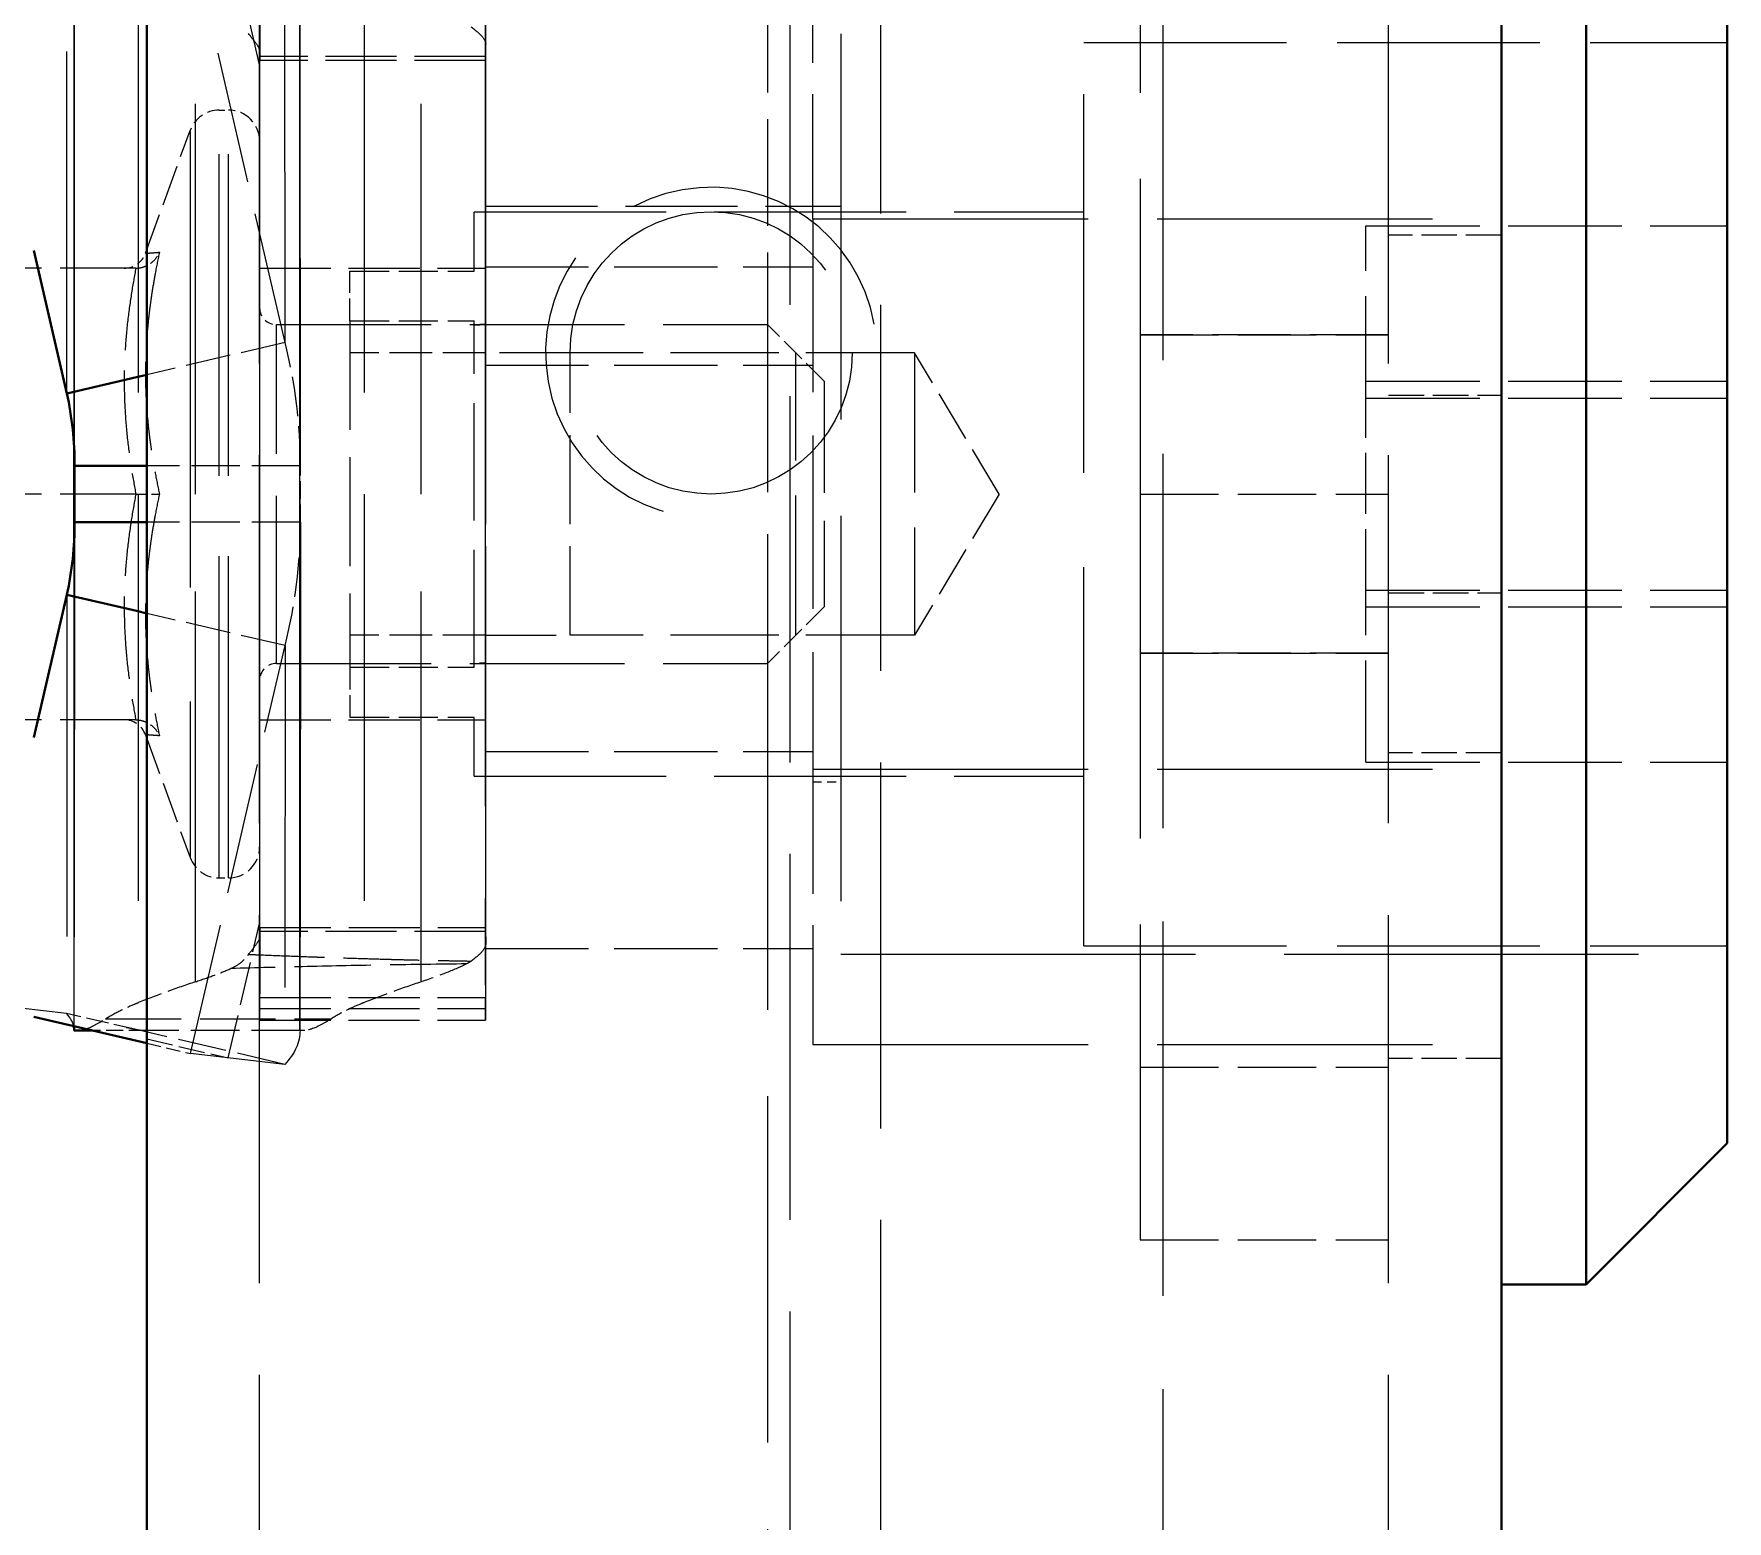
# Model space of a CAD drawing. Header units: millimetres. Extents: x 0 to 2523, y 0 to 1782.
# Drawn here: x 504.71 to 534.71, y 597.88 to 624.22 of the extents above; entities that cross this region are included whole.
import ezdxf

# ---------------------------------------------------------------- set-up
doc = ezdxf.new("R2010")
doc.units = ezdxf.units.MM
doc.header["$LTSCALE"] = 3
doc.linetypes.add('DASHED', pattern=[0.2067, 0.1654, -0.0413])
for name, color, linetype, lineweight in [('가려진 것(ISO)', 2, 'DASHED', 18), ('가려진 좁은 것(ISO)', 2, 'DASHED', 18), ('가시적인 것(ISO)', 3, 'Continuous', 40), ('가시적인 좁은 것(ISO)', 3, 'Continuous', 35)]:
    doc.layers.add(name, color=color, linetype=linetype, lineweight=lineweight)

msp = doc.modelspace()

# ---------------------------------------------------------------- linework, layer by layer
at = {"layer": '가려진 것(ISO)', "ltscale": 13.134298}
for p, q in [((508.7116, 488.0669), (508.7116, 1164.0669)), ((528.7116, 488.0669), (528.7116, 1164.0669))]:
    msp.add_line(p, q, dxfattribs=at)
at = {"layer": '가려진 것(ISO)', "ltscale": 13.068692}
for p, q in [((518.1116, 514.0669), (518.1116, 1138.0669)), ((519.7116, 1138.0669), (519.7116, 514.0669))]:
    msp.add_line(p, q, dxfattribs=at)
at = {"layer": '가려진 것(ISO)', "ltscale": 12.296404}
for p, q in [((524.3116, 629.2737), (524.3116, 616.0669)), ((524.3116, 616.0669), (524.3116, 602.86))]:
    msp.add_line(p, q, dxfattribs=at)
at = {"layer": '가려진 것(ISO)', "ltscale": 4.708343}
for p, q in [((509.1613, 618.7522), (507.4884, 625.9763)), ((507.4884, 606.1574), (509.1613, 613.3815))]:
    msp.add_line(p, q, dxfattribs=at)
at = {"layer": '가려진 것(ISO)', "ltscale": 4.455295}
for p, q in [((518.5116, 620.94), (518.5116, 625.8169)), ((518.5116, 611.1937), (518.5116, 606.3169))]:
    msp.add_line(p, q, dxfattribs=at)
at = {"layer": '가려진 것(ISO)', "ltscale": 15.320109}
for p, q in [((505.4194, 625.5669), (505.4194, 606.5669)), ((509.42, 625.5669), (509.42, 606.5669))]:
    msp.add_line(p, q, dxfattribs=at)
at = {"layer": '가려진 것(ISO)', "ltscale": 14.79346}
for p, q in [((505.4338, 616.5711), (505.427, 625.5659)), ((509.4338, 616.5742), (509.427, 625.5689)), ((505.427, 606.5678), (505.4338, 615.5626)), ((509.427, 606.5648), (509.4338, 615.5595))]:
    msp.add_line(p, q, dxfattribs=at)
at = {"layer": '가려진 것(ISO)', "ltscale": 6.327119}
msp.add_line((512.7116, 625.0669), (512.7116, 620.0906), dxfattribs=at)
at = {"layer": '가려진 것(ISO)', "ltscale": 13.3619}
msp.add_line((524.7116, 625.0669), (524.7116, 567.0669), dxfattribs=at)
at = {"layer": '가려진 것(ISO)', "ltscale": 12.853812}
msp.add_line((512.7167, 608.0962), (512.7167, 624.0375), dxfattribs=at)
at = {"layer": '가려진 것(ISO)', "ltscale": 13.763361}
msp.add_line((519.0116, 624.2169), (519.0116, 607.9169), dxfattribs=at)
at = {"layer": '가려진 것(ISO)', "ltscale": 13.510047}
msp.add_line((523.3116, 608.0669), (523.3116, 624.0669), dxfattribs=at)
at = {"layer": '가려진 것(ISO)', "ltscale": 7.237747}
for p, q in [((523.3116, 624.0669), (534.7116, 624.0669)), ((523.3116, 608.0669), (534.7116, 608.0669))]:
    msp.add_line(p, q, dxfattribs=at)
at = {"layer": '가려진 것(ISO)', "ltscale": 12.64015}
msp.add_line((508.7161, 608.2287), (508.7161, 623.905), dxfattribs=at)
at = {"layer": '가려진 것(ISO)', "ltscale": 0.104586}
for p, q in [((507.9968, 622.8669), (508.1616, 622.8669)), ((507.9968, 609.2669), (508.1616, 609.2669))]:
    msp.add_line(p, q, dxfattribs=at)
at = {"layer": '가려진 것(ISO)', "ltscale": 1.469374}
for p, q in [((506.6883, 620.3301), (507.4799, 622.505)), ((506.6883, 611.8037), (507.4799, 609.6287))]:
    msp.add_line(p, q, dxfattribs=at)
at = {"layer": '가려진 것(ISO)', "ltscale": 2.095026}
for p, q in [((512.5116, 620.0169), (512.5116, 621.0669)), ((512.5116, 611.0669), (512.5116, 612.1169))]:
    msp.add_line(p, q, dxfattribs=at)
at = {"layer": '가려진 것(ISO)', "ltscale": 6.856808}
for p, q in [((512.5116, 621.0669), (523.3116, 621.0669)), ((512.5116, 611.0669), (523.3116, 611.0669))]:
    msp.add_line(p, q, dxfattribs=at)
at = {"layer": '가려진 것(ISO)', "ltscale": 3.999763}
msp.add_line((512.7116, 621.1669), (519.0116, 621.1669), dxfattribs=at)
at = {"layer": '가려진 것(ISO)', "ltscale": 9.837123}
for p, q in [((518.5116, 620.94), (530.7116, 620.94)), ((518.5116, 611.1937), (530.7116, 611.1937)), ((518.5116, 606.3169), (530.7116, 606.3169))]:
    msp.add_line(p, q, dxfattribs=at)
at = {"layer": '가려진 것(ISO)', "ltscale": 6.187803}
msp.add_line((518.5116, 620.94), (518.5116, 611.1937), dxfattribs=at)
at = {"layer": '가려진 것(ISO)', "ltscale": 3.633251}
for p, q in [((528.3116, 617.7669), (528.3116, 620.8169)), ((528.3116, 611.3169), (528.3116, 614.3669))]:
    msp.add_line(p, q, dxfattribs=at)
at = {"layer": '가려진 것(ISO)', "ltscale": 4.063253}
for p, q in [((528.3116, 620.8169), (534.7116, 620.8169)), ((528.3116, 618.0669), (534.7116, 618.0669)), ((528.3116, 617.7669), (534.7116, 617.7669)), ((528.3116, 614.3669), (534.7116, 614.3669)), ((528.3116, 614.0669), (534.7116, 614.0669)), ((528.3116, 611.3169), (534.7116, 611.3169))]:
    msp.add_line(p, q, dxfattribs=at)
at = {"layer": '가려진 것(ISO)', "ltscale": 1.269698}
for p, q in [((530.7116, 620.6494), (528.7116, 620.6494)), ((528.7116, 617.8169), (530.7116, 617.8169)), ((528.7116, 614.3169), (530.7116, 614.3169)), ((530.7116, 611.4843), (528.7116, 611.4843)), ((530.7116, 606.0669), (528.7116, 606.0669))]:
    msp.add_line(p, q, dxfattribs=at)
at = {"layer": '가려진 것(ISO)', "ltscale": 2.698482}
msp.add_line((506.5193, 620.0669), (502.2689, 620.0669), dxfattribs=at)
at = {"layer": '가려진 것(ISO)', "ltscale": 5.079091}
for p, q in [((508.7099, 620.0669), (508.7099, 612.0669)), ((508.7133, 612.0669), (508.7133, 620.0669)), ((512.7099, 620.0669), (512.7099, 612.0669)), ((512.7133, 612.0669), (512.7133, 620.0669))]:
    msp.add_line(p, q, dxfattribs=at)
at = {"layer": '가려진 것(ISO)', "ltscale": 5.079092}
for p, q in [((508.7133, 620.0669), (508.7099, 620.0669)), ((508.7099, 612.0669), (508.7133, 612.0669))]:
    msp.add_line(p, q, dxfattribs=at)
at = {"layer": '가려진 것(ISO)', "ltscale": 2.539495}
for p, q in [((508.7133, 620.0669), (512.7133, 620.0669)), ((508.7133, 612.0669), (512.7133, 612.0669)), ((508.7113, 606.7502), (512.7113, 606.7502))]:
    msp.add_line(p, q, dxfattribs=at)
at = {"layer": '가려진 것(ISO)', "ltscale": 1.396677}
for p, q in [((510.3116, 620.0169), (512.5116, 620.0169)), ((510.3116, 619.1324), (512.5116, 619.1324)), ((510.3116, 613.0013), (512.5116, 613.0013)), ((510.3116, 612.1169), (512.5116, 612.1169))]:
    msp.add_line(p, q, dxfattribs=at)
at = {"layer": '가려진 것(ISO)', "ltscale": 0.796132}
for p, q in [((510.3116, 619.1324), (510.3116, 620.0169)), ((510.3116, 613.0013), (510.3116, 612.1169))]:
    msp.add_line(p, q, dxfattribs=at)
at = {"layer": '가려진 것(ISO)', "ltscale": 3.682313}
for p, q in [((512.7116, 620.0906), (518.5116, 620.0906)), ((512.7116, 618.347), (518.5116, 618.347)), ((512.7116, 611.5049), (518.5116, 611.5049)), ((512.7116, 608.0164), (518.5116, 608.0164))]:
    msp.add_line(p, q, dxfattribs=at)
at = {"layer": '가려진 것(ISO)', "ltscale": 2.476006}
for p, q in [((512.7116, 620.0906), (512.7116, 618.347)), ((512.7116, 611.5049), (512.7116, 608.0164))]:
    msp.add_line(p, q, dxfattribs=at)
at = {"layer": '가려진 것(ISO)', "ltscale": 5.52352}
for p, q in [((509.0116, 619.0669), (517.7116, 619.0669)), ((509.0116, 613.0669), (517.7116, 613.0669))]:
    msp.add_line(p, q, dxfattribs=at)
at = {"layer": '가려진 것(ISO)', "ltscale": 3.892509}
msp.add_line((510.3116, 619.1324), (510.3116, 613.0013), dxfattribs=at)
at = {"layer": '가려진 것(ISO)', "ltscale": 4.190152}
msp.add_line((512.5116, 613.0013), (512.5116, 619.1324), dxfattribs=at)
at = {"layer": '가려진 것(ISO)', "ltscale": 5.983681}
msp.add_line((517.7116, 619.0669), (517.7116, 613.0669), dxfattribs=at)
at = {"layer": '가려진 것(ISO)', "ltscale": 0.897783}
for p, q in [((518.7116, 618.0669), (517.7116, 619.0669)), ((518.7116, 614.0669), (517.7116, 613.0669))]:
    msp.add_line(p, q, dxfattribs=at)
at = {"layer": '가려진 것(ISO)', "ltscale": 1.609971}
for p, q in [((509.1613, 618.7522), (506.7116, 618.1802)), ((509.1613, 613.3815), (506.7116, 613.9536))]:
    msp.add_line(p, q, dxfattribs=at)
at = {"layer": '가려진 것(ISO)', "ltscale": 1.525278}
for p, q in [((512.7142, 618.5669), (510.3116, 618.5669)), ((512.7142, 613.5669), (510.3116, 613.5669))]:
    msp.add_line(p, q, dxfattribs=at)
at = {"layer": '가려진 것(ISO)', "ltscale": 5.086114}
msp.add_line((512.7116, 611.5049), (512.7116, 618.347), dxfattribs=at)
at = {"layer": '가려진 것(ISO)', "ltscale": 3.809293}
for p, q in [((512.7142, 618.5669), (512.7168, 618.5669)), ((512.7168, 613.5669), (512.7142, 613.5669))]:
    msp.add_line(p, q, dxfattribs=at)
at = {"layer": '가려진 것(ISO)', "ltscale": 3.174394}
for p, q in [((512.7142, 613.5669), (512.7142, 618.5669)), ((512.7168, 613.5669), (512.7168, 618.5669)), ((514.2116, 613.5669), (514.2116, 618.5669))]:
    msp.add_line(p, q, dxfattribs=at)
at = {"layer": '가려진 것(ISO)', "ltscale": 2.520347}
for p, q in [((514.2116, 618.5669), (512.7168, 618.5669)), ((512.7168, 613.5669), (514.2116, 613.5669))]:
    msp.add_line(p, q, dxfattribs=at)
at = {"layer": '가려진 것(ISO)', "ltscale": 3.872783}
for p, q in [((520.3116, 618.5669), (514.2116, 618.5669)), ((520.3116, 613.5669), (514.2116, 613.5669))]:
    msp.add_line(p, q, dxfattribs=at)
at = {"layer": '가려진 것(ISO)', "ltscale": 4.986384}
msp.add_line((520.3116, 618.5669), (520.3116, 613.5669), dxfattribs=at)
at = {"layer": '가려진 것(ISO)', "ltscale": 1.851636}
for q in [(520.3116, 618.5669), (520.3116, 613.5669)]:
    msp.add_line((521.8138, 616.0669), q, dxfattribs=at)
at = {"layer": '가려진 것(ISO)', "ltscale": 3.989087}
msp.add_line((518.7116, 618.0669), (518.7116, 614.0669), dxfattribs=at)
at = {"layer": '가려진 것(ISO)', "ltscale": 2.175142}
msp.add_line((528.3116, 614.3669), (528.3116, 617.7669), dxfattribs=at)
at = {"layer": '가려진 것(ISO)', "ltscale": 1.728174}
for p, q in [((509.4338, 616.5669), (506.7116, 616.5669)), ((509.4338, 615.5669), (506.7116, 615.5669))]:
    msp.add_line(p, q, dxfattribs=at)
at = {"layer": '가려진 것(ISO)', "ltscale": 0.634799}
msp.add_line((509.4338, 615.5669), (509.4338, 616.5669), dxfattribs=at)
at = {"layer": '가려진 것(ISO)', "ltscale": 2.698431}
msp.add_line((506.5192, 616.0669), (502.2689, 616.0669), dxfattribs=at)
at = {"layer": '가려진 것(ISO)', "ltscale": 2.793455}
for p, q in [((524.3116, 616.0669), (528.7116, 616.0669)), ((524.3116, 605.9169), (528.7116, 605.9169)), ((524.3116, 602.86), (528.7116, 602.86))]:
    msp.add_line(p, q, dxfattribs=at)
at = {"layer": '가려진 것(ISO)', "ltscale": 2.698487}
msp.add_line((506.5193, 612.0669), (502.2689, 612.0669), dxfattribs=at)
at = {"layer": '가려진 것(ISO)', "ltscale": 0.317349}
msp.add_line((518.5116, 610.9669), (519.0116, 610.9669), dxfattribs=at)
at = {"layer": '가려진 것(ISO)', "ltscale": 12.659248}
msp.add_line((519.0116, 607.9169), (534.7116, 607.9169), dxfattribs=at)
at = {"layer": '가려진 것(ISO)', "ltscale": 10.630617}
for p, q in [((505.2918, 606.8678), (503.6244, 607.0597)), ((509.1557, 605.9655), (507.4884, 606.1574))]:
    msp.add_line(p, q, dxfattribs=at)
at = {"layer": '가려진 것(ISO)', "ltscale": 0.808278}
msp.add_line((506.5217, 606.5806), (505.2918, 606.8678), dxfattribs=at)
at = {"layer": '가려진 것(ISO)', "ltscale": 7.548428}
msp.add_line((505.4194, 606.5669), (505.4244, 606.5669), dxfattribs=at)
at = {"layer": '가려진 것(ISO)', "ltscale": 0.612689}
msp.add_line((506.7002, 606.5669), (505.735, 606.5669), dxfattribs=at)
at = {"layer": '가려진 것(ISO)', "ltscale": 1.731117}
for p, q in [((509.1557, 605.9655), (506.5217, 606.5806)), ((509.427, 606.5669), (506.7002, 606.5669))]:
    msp.add_line(p, q, dxfattribs=at)
at = {"layer": '가려진 것(ISO)', "ltscale": 0.510403}
msp.add_line((506.7116, 606.3388), (507.4884, 606.1574), dxfattribs=at)
at = {"layer": '가려진 것(ISO)', "ltscale": 0.44848}
msp.add_line((509.514, 606.5669), (509.427, 606.5669), dxfattribs=at)
at = {"layer": '가려진 것(ISO)', "ltscale": 12.665669}
msp.add_circle((516.7116, 618.5669), 2.5, dxfattribs=at)
at = {"layer": '가려진 것(ISO)', "ltscale": 0.426521}
for centre, start, end in [((507.9968, 622.3169), 90, 160), ((507.9968, 609.8169), 200, 270)]:
    msp.add_arc(centre, 0.55, start, end, dxfattribs=at)
at = {"layer": '가려진 것(ISO)', "ltscale": 0.548413}
for centre, start, end in [((508.1616, 622.3169), 0, 90), ((508.1616, 609.8169), 270, 0)]:
    msp.add_arc(centre, 0.55, start, end, dxfattribs=at)
at = {"layer": '가려진 것(ISO)', "ltscale": 11.144523}
msp.add_arc((516.7116, 618.5669), 2.933, 10, 280, dxfattribs=at)
at = {"layer": '가려진 것(ISO)', "ltscale": 0.31017}
for centre, start, end in [((506.3124, 620.4669), 270, 340), ((506.3124, 611.6669), 20, 90)]:
    msp.add_arc(centre, 0.4, start, end, dxfattribs=at)
at = {"layer": '가려진 것(ISO)', "ltscale": 0.299089}
for centre, start, end in [((509.0116, 619.3669), 180, 270), ((509.0116, 612.7669), 90, 180)]:
    msp.add_arc(centre, 0.3, start, end, dxfattribs=at)
at = {"layer": '가려진 것(ISO)', "ltscale": 13.117392}
for centre, major_axis, start_param, end_param in [((508.7119, 616.0669), (0, 9.5), 0.2864656, 2.855127), ((512.7119, 616.0669), (0, -9.5), 3.4280582, 5.9967196)]:
    msp.add_ellipse(centre, major_axis=major_axis, ratio=0.0004255, start_param=start_param, end_param=end_param, dxfattribs=at)
at = {"layer": '가려진 것(ISO)', "ltscale": 3.154497}
for centre, major_axis, start_param, end_param in [((508.7147, 638.775), (0, -15), 5.879393, 6.210637), ((512.7147, 638.775), (0, -15), 5.8793931, 6.2106371), ((508.7147, 593.3587), (0, 15), 0.0725483, 0.4037923), ((512.7147, 593.3587), (0, 15), 0.0725482, 0.4037923)]:
    msp.add_ellipse(centre, major_axis=major_axis, ratio=0.0004255, start_param=start_param, end_param=end_param, dxfattribs=at)
at = {"layer": '가려진 것(ISO)', "ltscale": 2.19112}
for centre in [(508.7113, 611.7502), (512.7113, 611.7502)]:
    msp.add_ellipse(centre, major_axis=(0, -5), ratio=0.0004255, start_param=5.9967196, end_param=6.6869776, dxfattribs=at)
at = {"layer": '가려진 것(ISO)', "ltscale": 1.041271}
for points, knots in [([(512.4599, 624.339), (512.5442, 624.2768), (512.6087, 624.2217), (512.695, 624.1219), (512.7168, 624.0773), (512.7167, 624.0372)], [-0.16423316, -0.16423316, -0.16423316, -0.16423316, -0.08209167, -0.08209167, -0.00008865, -0.00008865, -0.00008865, -0.00008865]), ([(512.7167, 608.0965), (512.7168, 608.0564), (512.695, 608.0119), (512.6087, 607.912), (512.5442, 607.8569), (512.4599, 607.7947)], [0.00008865, 0.00008865, 0.00008865, 0.00008865, 0.0820562, 0.0820562, 0.16423317, 0.16423317, 0.16423317, 0.16423317])]:
    msp.add_open_spline(points, degree=3, knots=knots, dxfattribs=at)
at = {"layer": '가려진 것(ISO)', "ltscale": 0.923971}
for points, knots in [([(508.7161, 623.9047), (508.7162, 623.9399), (508.6963, 623.9807), (508.6217, 624.0855), (508.5711, 624.1457), (508.5171, 624.2206)], [0.000001, 0.000001, 0.000001, 0.000001, 0.07765173, 0.07765173, 0.15274647, 0.15274647, 0.15274647, 0.15274647]), ([(508.5171, 607.9132), (508.5704, 607.9871), (508.6205, 608.0467), (508.6958, 608.1521), (508.7162, 608.1934), (508.7161, 608.229)], [-0.15257167, -0.15257167, -0.15257167, -0.15257167, -0.07857682, -0.07857682, -0.000001, -0.000001, -0.000001, -0.000001])]:
    msp.add_open_spline(points, degree=3, knots=knots, dxfattribs=at)
at = {"layer": '가려진 것(ISO)', "ltscale": 3.790577}
for points in [[(512.7142, 623.8145), (512.7146, 623.7424), (512.715, 623.7248), (512.7159, 623.7992), (512.7163, 623.8911), (512.7167, 624.0372)], [(512.7142, 608.3192), (512.7146, 608.3914), (512.715, 608.4089), (512.7159, 608.3345), (512.7163, 608.2426), (512.7167, 608.0965)]]:
    msp.add_open_spline(points, degree=3, knots=[-0.59728772, -0.59728772, -0.59728772, -0.59728772, -0.29865558, -0.29865558, -0.00008864, -0.00008864, -0.00008864, -0.00008864], dxfattribs=at)
at = {"layer": '가려진 것(ISO)', "ltscale": 2.873697}
for points in [[(508.7142, 623.8145), (508.7145, 623.7674), (508.7148, 623.7468), (508.715, 623.7431), (508.7153, 623.7394), (508.7155, 623.7527), (508.7157, 623.7981), (508.7158, 623.824), (508.716, 623.8604), (508.7161, 623.9047)], [(508.7142, 608.3192), (508.7145, 608.3663), (508.7148, 608.3869), (508.715, 608.3906), (508.7153, 608.3943), (508.7155, 608.381), (508.7157, 608.3356), (508.7158, 608.3097), (508.716, 608.2733), (508.7161, 608.229)]]:
    msp.add_open_spline(points, degree=3, knots=[0, 0, 0, 0, 0.3890197, 0.3890197, 0.3890197, 0.7780394, 0.7780394, 0.7780394, 1, 1, 1, 1], dxfattribs=at)
at = {"layer": '가려진 것(ISO)', "ltscale": 2.541035}
for points in [[(512.715, 623.7431), (511.3815, 623.743), (510.0482, 623.7429), (508.7151, 623.7425)], [(508.7151, 608.3912), (510.0482, 608.3908), (511.3815, 608.3907), (512.715, 608.3907)]]:
    msp.add_open_spline(points, degree=3, dxfattribs=at)
at = {"layer": '가려진 것(ISO)', "ltscale": 0.356764}
msp.add_open_spline([(506.5193, 620.0669), (506.5599, 620.0668), (506.6001, 620.0728), (506.6809, 620.0962), (506.7206, 620.1144), (506.7978, 620.1635), (506.834, 620.1955), (506.8938, 620.2664), (506.9176, 620.3051), (506.9353, 620.3466), (506.9357, 620.3475), (506.9361, 620.3483)], degree=3, knots=[0.000007253, 0.000007253, 0.000007253, 0.000007253, 0.012182988, 0.012182988, 0.025541036, 0.025541036, 0.040859243, 0.040859243, 0.055840117, 0.055840117, 0.056151409, 0.056151409, 0.056151409, 0.056151409], dxfattribs=at)
at = {"layer": '가려진 것(ISO)', "ltscale": 1.41808}
for points in [[(509.4338, 616.5669), (509.4338, 617.3022), (509.342, 618.0376), (509.1613, 618.7522)], [(509.1613, 613.3815), (509.342, 614.0962), (509.4338, 614.8315), (509.4338, 615.5669)]]:
    msp.add_open_spline(points, degree=3, dxfattribs=at)
at = {"layer": '가려진 것(ISO)', "ltscale": 0.356819}
msp.add_open_spline([(506.5192, 616.0669), (506.5598, 616.0669), (506.5999, 616.0669), (506.6807, 616.0669), (506.7205, 616.0669), (506.7978, 616.0669), (506.834, 616.0669), (506.8937, 616.0669), (506.9175, 616.0669), (506.9353, 616.0669), (506.9357, 616.0669), (506.9361, 616.0669)], degree=3, knots=[-0.056055776, -0.056055776, -0.056055776, -0.056055776, -0.043849048, -0.043849048, -0.030415241, -0.030415241, -0.015046721, -0.015046721, 0, 0, 0.000314742, 0.000314742, 0.000314742, 0.000314742], dxfattribs=at)
at = {"layer": '가려진 것(ISO)', "ltscale": 0.356759}
msp.add_open_spline([(506.5193, 612.0669), (506.5599, 612.0669), (506.6001, 612.0609), (506.6809, 612.0376), (506.7205, 612.0193), (506.7978, 611.9703), (506.834, 611.9382), (506.8938, 611.8673), (506.9176, 611.8286), (506.9353, 611.7871), (506.9357, 611.7862), (506.9361, 611.7854)], degree=3, knots=[-0.056046371, -0.056046371, -0.056046371, -0.056046371, -0.043826559, -0.043826559, -0.030415995, -0.030415995, -0.015038694, -0.015038694, 0, 0, 0.000312487, 0.000312487, 0.000312487, 0.000312487], dxfattribs=at)
at = {"layer": '가려진 것(ISO)', "ltscale": 0.580681}
msp.add_open_spline([(508.1992, 607.6616), (508.2652, 607.6903), (508.3247, 607.7254), (508.3776, 607.7673), (508.4306, 607.8091), (508.477, 607.8576), (508.5171, 607.9132)], degree=3, knots=[0, 0, 0, 0, 0.5, 0.5, 0.5, 1, 1, 1, 1], dxfattribs=at)
at = {"layer": '가려진 것(ISO)', "ltscale": 0.746983}
msp.add_open_spline([(507.5743, 607.4274), (507.6929, 607.4667), (507.8052, 607.5062), (507.9098, 607.5454), (508.0145, 607.5846), (508.1114, 607.6234), (508.1992, 607.6616)], degree=3, knots=[0, 0, 0, 0, 0.5, 0.5, 0.5, 1, 1, 1, 1], dxfattribs=at)
at = {"layer": '가려진 것(ISO)', "ltscale": 1.033177}
msp.add_open_spline([(512.3781, 607.7447), (512.2803, 607.6955), (512.1624, 607.6436), (511.8924, 607.5371), (511.7417, 607.4827), (511.575, 607.4274)], degree=3, knots=[0.000001, 0.000001, 0.000001, 0.000001, 0.08245258, 0.08245258, 0.16282276, 0.16282276, 0.16282276, 0.16282276], dxfattribs=at)
at = {"layer": '가려진 것(ISO)', "ltscale": 0.156232}
msp.add_open_spline([(512.4599, 607.7947), (512.4472, 607.7854), (512.4341, 607.7766), (512.4068, 607.7599), (512.3927, 607.7521), (512.3781, 607.7447)], degree=3, knots=[0.000001, 0.000001, 0.000001, 0.000001, 0.01231331, 0.01231331, 0.024625646, 0.024625646, 0.024625646, 0.024625646], dxfattribs=at)
at = {"layer": '가려진 것(ISO)', "ltscale": 1.037947}
for points, knots in [([(507.5743, 607.4274), (507.4048, 607.3711), (507.2355, 607.3123), (506.8978, 607.1896), (506.7292, 607.1258), (506.5611, 607.0595)], [-0.16348865, -0.16348865, -0.16348865, -0.16348865, -0.08174478, -0.08174478, -0.000001, -0.000001, -0.000001, -0.000001]), ([(511.575, 607.4274), (511.4054, 607.3711), (511.2361, 607.3123), (510.8984, 607.1896), (510.7298, 607.1258), (510.5617, 607.0595)], [-0.16348834, -0.16348834, -0.16348834, -0.16348834, -0.08174464, -0.08174464, -0.000001, -0.000001, -0.000001, -0.000001])]:
    msp.add_open_spline(points, degree=3, knots=knots, dxfattribs=at)
at = {"layer": '가려진 것(ISO)', "ltscale": 0.690919}
msp.add_open_spline([(505.983, 606.773), (506.0662, 606.8261), (506.1569, 606.8764), (506.2536, 606.9242), (506.3313, 606.9625), (506.4129, 606.999), (506.4977, 607.034), (506.5187, 607.0426), (506.5398, 607.0511), (506.5611, 607.0595)], degree=3, knots=[0, 0, 0, 0, 0.5, 0.5, 0.5, 0.9010945, 0.9010945, 0.9010945, 1, 1, 1, 1], dxfattribs=at)
at = {"layer": '가려진 것(ISO)', "ltscale": 0.690815}
msp.add_open_spline([(510.5617, 607.0595), (510.5407, 607.0512), (510.5199, 607.0428), (510.4992, 607.0343), (510.414, 606.9993), (510.3321, 606.9626), (510.2542, 606.9241), (510.1575, 606.8764), (510.0669, 606.826), (509.9837, 606.7731)], degree=3, knots=[0, 0, 0, 0, 0.0974908, 0.0974908, 0.0974908, 0.5, 0.5, 0.5, 1, 1, 1, 1], dxfattribs=at)
at = {"layer": '가려진 것(ISO)', "ltscale": 1.263882}
msp.add_open_spline([(505.4184, 606.6408), (505.4013, 606.7136), (505.3589, 606.7878), (505.2918, 606.8678)], degree=3, dxfattribs=at)
at = {"layer": '가려진 것(ISO)', "ltscale": 0.917635}
msp.add_open_spline([(505.5133, 606.5669), (505.5775, 606.5683), (505.6716, 606.5986), (505.8521, 606.693), (505.9154, 606.7303), (505.983, 606.773)], degree=3, knots=[-3.84910613, -3.84910613, -3.84910613, -3.84910613, -3.75506018, -3.75506018, -3.71143601, -3.71143601, -3.71143601, -3.71143601], dxfattribs=at)
at = {"layer": '가려진 것(ISO)', "ltscale": 1.787673}
msp.add_open_spline([(506.3493, 606.6208), (506.5773, 606.5676), (506.651, 606.5671), (506.7002, 606.5669), (506.7002, 606.5669), (506.7002, 606.5669)], degree=3, knots=[0, 0, 0, 0, 0.27958637, 0.27958637, 0.28082374, 0.28082374, 0.28082374, 0.28082374], dxfattribs=at)
at = {"layer": '가려진 것(ISO)', "ltscale": 0.917664}
msp.add_open_spline([(509.9837, 606.7731), (509.9161, 606.7303), (509.8528, 606.693), (509.6723, 606.5986), (509.5782, 606.5683), (509.514, 606.5669)], degree=3, knots=[3.71149206, 3.71149206, 3.71149206, 3.71149206, 3.75511823, 3.75511823, 3.84916664, 3.84916664, 3.84916664, 3.84916664], dxfattribs=at)
at = {"layer": '가려진 것(ISO)', "ltscale": 2.048363}
msp.add_open_spline([(509.427, 606.5669), (509.4274, 606.3595), (509.336, 606.1521), (509.1557, 605.9655)], degree=3, dxfattribs=at)
at = {"layer": '가려진 좁은 것(ISO)', "ltscale": 12.197012}
for p, q in [((509.1613, 618.7522), (509.1557, 626.1683)), ((505.2974, 617.8499), (505.2918, 625.2659)), ((505.2974, 614.2838), (505.2918, 606.8678)), ((509.1613, 613.3815), (509.1557, 605.9655))]:
    msp.add_line(p, q, dxfattribs=at)
at = {"layer": '가려진 좁은 것(ISO)', "ltscale": 1.553127}
for p, q in [((508.7116, 623.6708), (508.1553, 626.0531)), ((508.1553, 606.0806), (508.7116, 608.4629))]:
    msp.add_line(p, q, dxfattribs=at)
at = {"layer": '가려진 좁은 것(ISO)', "ltscale": 15.320109}
for p, q in [((505.4194, 625.5669), (505.4194, 606.5669)), ((505.4236, 625.5669), (505.4236, 606.5669)), ((509.42, 625.5669), (509.42, 606.5669)), ((509.4236, 606.5669), (509.4236, 625.5669)), ((509.4244, 625.5669), (509.4244, 606.5669))]:
    msp.add_line(p, q, dxfattribs=at)
at = {"layer": '가려진 좁은 것(ISO)', "ltscale": 5.47371}
for p, q in [((505.4244, 616.9044), (505.4244, 625.526)), ((505.4244, 606.6078), (505.4244, 615.2293))]:
    msp.add_line(p, q, dxfattribs=at)
at = {"layer": '가려진 좁은 것(ISO)', "ltscale": 14.79346}
for p, q in [((505.4338, 616.5711), (505.427, 625.5659)), ((505.4338, 615.5626), (505.427, 606.5678))]:
    msp.add_line(p, q, dxfattribs=at)
at = {"layer": '가려진 좁은 것(ISO)', "ltscale": 14.802096}
for p, q in [((509.4338, 616.5669), (509.427, 625.5669)), ((509.4338, 615.5669), (509.427, 606.5669))]:
    msp.add_line(p, q, dxfattribs=at)
at = {"layer": '가려진 좁은 것(ISO)', "ltscale": 14.525633}
msp.add_line((506.5611, 625.0742), (506.5611, 607.0595), dxfattribs=at)
at = {"layer": '가려진 좁은 것(ISO)', "ltscale": 14.52563}
msp.add_line((510.5617, 625.0742), (510.5617, 607.0595), dxfattribs=at)
at = {"layer": '가려진 좁은 것(ISO)', "ltscale": 3.809293}
msp.add_line((517.7116, 625.0669), (517.7116, 619.0669), dxfattribs=at)
at = {"layer": '가려진 좁은 것(ISO)', "ltscale": 13.932404}
msp.add_line((507.5743, 607.4274), (507.5743, 624.7063), dxfattribs=at)
at = {"layer": '가려진 좁은 것(ISO)', "ltscale": 13.932405}
msp.add_line((511.575, 607.4274), (511.575, 624.7063), dxfattribs=at)
at = {"layer": '가려진 좁은 것(ISO)', "ltscale": 12.853303}
msp.add_line((512.7167, 608.0965), (512.7167, 624.0372), dxfattribs=at)
at = {"layer": '가려진 좁은 것(ISO)', "ltscale": 2.539495}
for p, q in [((512.7142, 623.8145), (508.7142, 623.8145)), ((512.7142, 608.3192), (508.7142, 608.3192)), ((508.7107, 606.954), (512.7107, 606.954)), ((508.7122, 607.1524), (512.7122, 607.1524))]:
    msp.add_line(p, q, dxfattribs=at)
at = {"layer": '가려진 좁은 것(ISO)', "ltscale": 12.639679}
msp.add_line((508.7161, 608.229), (508.7161, 623.9047), dxfattribs=at)
at = {"layer": '가려진 좁은 것(ISO)', "ltscale": 11.483541}
for p, q in [((507.9968, 609.2669), (507.9968, 622.8669)), ((508.1616, 609.2669), (508.1616, 622.8669))]:
    msp.add_line(p, q, dxfattribs=at)
at = {"layer": '가려진 좁은 것(ISO)', "ltscale": 16.308598}
msp.add_line((507.4799, 622.505), (507.4799, 609.6287), dxfattribs=at)
at = {"layer": '가려진 좁은 것(ISO)', "ltscale": 2.476006}
msp.add_line((512.7136, 618.347), (512.7151, 620.0906), dxfattribs=at)
at = {"layer": '가려진 좁은 것(ISO)', "ltscale": 0.000980327}
msp.add_line((512.7116, 619.2329), (512.7133, 619.2329), dxfattribs=at)
at = {"layer": '가려진 좁은 것(ISO)', "ltscale": 5.983681}
msp.add_line((509.0116, 613.0669), (509.0116, 619.0669), dxfattribs=at)
at = {"layer": '가려진 좁은 것(ISO)', "ltscale": 0.12796}
for p, q in [((512.7133, 619.0691), (512.5116, 619.069)), ((512.5116, 613.0647), (512.7133, 613.0646))]:
    msp.add_line(p, q, dxfattribs=at)
at = {"layer": '가려진 좁은 것(ISO)', "ltscale": 0.125799}
for p, q in [((512.5116, 619.0647), (512.7099, 619.0646)), ((512.7099, 613.0691), (512.5116, 613.069))]:
    msp.add_line(p, q, dxfattribs=at)
at = {"layer": '가려진 좁은 것(ISO)', "ltscale": 2.793455}
for p, q in [((524.3116, 618.8882), (528.7116, 618.8882)), ((528.7116, 618.8882), (524.3116, 618.8882)), ((528.7116, 613.2455), (524.3116, 613.2455)), ((524.3116, 613.2455), (528.7116, 613.2455))]:
    msp.add_line(p, q, dxfattribs=at)
at = {"layer": '가려진 좁은 것(ISO)', "ltscale": 4.986384}
msp.add_line((518.2116, 613.5669), (518.2116, 618.5669), dxfattribs=at)
at = {"layer": '가려진 좁은 것(ISO)', "ltscale": 12.363597}
msp.add_line((517.7116, 613.0669), (517.7116, 567.0669), dxfattribs=at)
at = {"layer": '가려진 좁은 것(ISO)', "ltscale": 2.698427}
msp.add_line((505.983, 606.773), (509.9837, 606.7731), dxfattribs=at)
at = {"layer": '가려진 좁은 것(ISO)', "ltscale": 0.940741}
msp.add_line((506.7116, 606.415), (508.1553, 606.0806), dxfattribs=at)
at = {"layer": '가려진 좁은 것(ISO)', "ltscale": 3.615856}
msp.add_ellipse((512.7116, 616.0669), major_axis=(0, 9), ratio=0.0004255, start_param=5.175884, end_param=5.808698, dxfattribs=at)
at = {"layer": '가려진 좁은 것(ISO)', "ltscale": 4.085482}
for start_param, end_param in [(5.6396842, 6.9266864), (2.4980915, 3.7850938)]:
    msp.add_ellipse((512.7116, 616.0669), major_axis=(0, 5), ratio=0.0004255, start_param=start_param, end_param=end_param, dxfattribs=at)
at = {"layer": '가려진 좁은 것(ISO)', "ltscale": 2.167323}
msp.add_ellipse((512.7116, 616.0669), major_axis=(0, -5.1), ratio=0.0004255, start_param=2.4723854, end_param=3.1417595, dxfattribs=at)
at = {"layer": '가려진 좁은 것(ISO)', "ltscale": 0.667734}
msp.add_ellipse((512.7116, 616.0669), major_axis=(0, -5.1), ratio=0.0004255, start_param=2.0342914, end_param=2.2405413, dxfattribs=at)
at = {"layer": '가려진 좁은 것(ISO)', "ltscale": 4.081878}
msp.add_ellipse((512.7116, 616.0669), major_axis=(0, 5), ratio=0.0004255, start_param=0.9278627, end_param=2.2137299, dxfattribs=at)
at = {"layer": '가려진 좁은 것(ISO)', "ltscale": 4.089082}
msp.add_ellipse((512.7116, 616.0669), major_axis=(0, 5), ratio=0.0004255, start_param=4.0683208, end_param=5.3564572, dxfattribs=at)
at = {"layer": '가려진 좁은 것(ISO)', "ltscale": 0.001011}
msp.add_open_spline([(512.7134, 624.0726), (512.7128, 624.0726), (512.7122, 624.0726), (512.7116, 624.0726)], degree=3, dxfattribs=at)
at = {"layer": '가려진 좁은 것(ISO)', "ltscale": 15.938072}
msp.add_open_spline([(508.7116, 622.3169), (508.7116, 622.3169), (508.7116, 622.3169), (508.7116, 622.317), (508.7116, 622.317), (508.7116, 622.3171), (508.7116, 622.3172), (508.7116, 622.3174), (508.7116, 622.3175), (508.7116, 622.3177), (508.7116, 622.3178), (508.7116, 622.3184), (508.7116, 622.3186), (508.7116, 622.3191), (508.7116, 622.3194), (508.7116, 622.3199), (508.7116, 622.3203), (508.7116, 622.3213), (508.7116, 622.3219), (508.7116, 622.3227), (508.7116, 622.323), (508.7116, 622.3236), (508.7116, 622.3236), (508.7115, 622.3226), (508.7115, 622.3206), (508.7114, 622.3137), (508.7114, 622.3068), (508.7113, 622.2874), (508.7113, 622.2749), (508.7112, 622.2446), (508.7111, 622.2268), (508.7111, 622.1873), (508.711, 622.1655), (508.7109, 622.122), (508.7109, 622.0992), (508.7108, 622.0489), (508.7108, 622.0216), (508.7107, 621.9624), (508.7107, 621.9306), (508.7106, 621.8628), (508.7106, 621.8268), (508.7105, 621.751), (508.7105, 621.7112), (508.7104, 621.6284), (508.7104, 621.5853), (508.7103, 621.4967), (508.7103, 621.4511), (508.7102, 621.3582), (508.7102, 621.311), (508.7101, 621.2255), (508.7101, 621.1858), (508.71, 621.1031), (508.71, 621.06), (508.71, 620.971), (508.7099, 620.9249), (508.7099, 620.8303), (508.7099, 620.7818), (508.7098, 620.6827), (508.7098, 620.6322), (508.7098, 620.5299), (508.7097, 620.478), (508.7097, 620.3738), (508.7097, 620.3213), (508.7096, 620.2166), (508.7096, 620.1644), (508.7096, 620.0368), (508.7095, 619.9557), (508.7095, 619.7864), (508.7095, 619.6981), (508.7094, 619.5184), (508.7094, 619.4269), (508.7093, 619.2451), (508.7093, 619.1548), (508.7093, 618.9594), (508.7092, 618.8469), (508.7092, 618.6151), (508.7092, 618.4957), (508.7091, 618.2516), (508.7091, 618.1268), (508.7091, 617.8734), (508.7091, 617.7448), (508.709, 617.4855), (508.709, 617.3548), (508.709, 617.093), (508.709, 616.9619), (508.709, 616.7014), (508.709, 616.5718), (508.709, 616.3163), (508.709, 616.1902), (508.709, 616.0669), (508.709, 615.9435), (508.709, 615.8175), (508.709, 615.5619), (508.709, 615.4324), (508.709, 615.1718), (508.709, 615.0407), (508.709, 614.7789), (508.709, 614.6482), (508.7091, 614.3889), (508.7091, 614.2603), (508.7091, 614.0069), (508.7091, 613.8822), (508.7092, 613.638), (508.7092, 613.5186), (508.7092, 613.2868), (508.7093, 613.1744), (508.7093, 612.9789), (508.7093, 612.8886), (508.7094, 612.7069), (508.7094, 612.6153), (508.7095, 612.4356), (508.7095, 612.3473), (508.7095, 612.178), (508.7096, 612.0969), (508.7096, 611.9693), (508.7096, 611.9171), (508.7097, 611.8124), (508.7097, 611.76), (508.7097, 611.6557), (508.7098, 611.6038), (508.7098, 611.5015), (508.7098, 611.451), (508.7099, 611.3519), (508.7099, 611.3034), (508.7099, 611.2088), (508.71, 611.1628), (508.71, 611.0737), (508.71, 611.0306), (508.7101, 610.9479), (508.7101, 610.9082), (508.7102, 610.8228), (508.7102, 610.7755), (508.7103, 610.6827), (508.7103, 610.6371), (508.7104, 610.5484), (508.7104, 610.5053), (508.7105, 610.4225), (508.7105, 610.3827), (508.7106, 610.3069), (508.7106, 610.2709), (508.7107, 610.2031), (508.7107, 610.1713), (508.7108, 610.1122), (508.7108, 610.0848), (508.7109, 610.0346), (508.7109, 610.0117), (508.711, 609.9682), (508.7111, 609.9464), (508.7111, 609.9069), (508.7112, 609.8891), (508.7113, 609.8588), (508.7113, 609.8463), (508.7114, 609.8269), (508.7114, 609.82), (508.7115, 609.8131), (508.7115, 609.8111), (508.7116, 609.8102), (508.7116, 609.8102), (508.7116, 609.8107), (508.7116, 609.811), (508.7116, 609.8119), (508.7116, 609.8124), (508.7116, 609.8135), (508.7116, 609.8138), (508.7116, 609.8144), (508.7116, 609.8146), (508.7116, 609.8151), (508.7116, 609.8154), (508.7116, 609.8159), (508.7116, 609.816), (508.7116, 609.8162), (508.7116, 609.8163), (508.7116, 609.8166), (508.7116, 609.8166), (508.7116, 609.8167), (508.7116, 609.8168), (508.7116, 609.8168), (508.7116, 609.8168), (508.7116, 609.8169)], degree=3, knots=[2.7682585, 2.7682585, 2.7682585, 2.7682585, 2.7682654, 2.7682654, 2.7682736, 2.7682736, 2.768302, 2.768302, 2.768405, 2.768405, 2.7685079, 2.7685079, 2.7691488, 2.7691488, 2.7697897, 2.7697897, 2.7710714, 2.7710714, 2.7753516, 2.7753516, 2.7796319, 2.7796319, 2.7881924, 2.7881924, 2.8053134, 2.8053134, 2.8334237, 2.8334237, 2.861534, 2.861534, 2.8896444, 2.8896444, 2.9177547, 2.9177547, 2.9432586, 2.9432586, 2.9687626, 2.9687626, 2.9942666, 2.9942666, 3.0197705, 3.0197705, 3.0452745, 3.0452745, 3.0707784, 3.0707784, 3.0962824, 3.0962824, 3.1217864, 3.1217864, 3.142083, 3.142083, 3.1623796, 3.1623796, 3.1826762, 3.1826762, 3.2029728, 3.2029728, 3.2232694, 3.2232694, 3.243566, 3.243566, 3.2638626, 3.2638626, 3.2841593, 3.2841593, 3.3139229, 3.3139229, 3.3436866, 3.3436866, 3.3734502, 3.3734502, 3.4032139, 3.4032139, 3.4402162, 3.4402162, 3.4772185, 3.4772185, 3.5142208, 3.5142208, 3.5512231, 3.5512231, 3.5882254, 3.5882254, 3.6252277, 3.6252277, 3.66223, 3.66223, 3.6992323, 3.6992323, 3.6992323, 3.7362346, 3.7362346, 3.7732369, 3.7732369, 3.8102392, 3.8102392, 3.8472415, 3.8472415, 3.8842438, 3.8842438, 3.9212461, 3.9212461, 3.9582484, 3.9582484, 3.9952507, 3.9952507, 4.0250143, 4.0250143, 4.054778, 4.054778, 4.0845417, 4.0845417, 4.1143053, 4.1143053, 4.1346019, 4.1346019, 4.1548985, 4.1548985, 4.1751951, 4.1751951, 4.1954918, 4.1954918, 4.2157884, 4.2157884, 4.236085, 4.236085, 4.2563816, 4.2563816, 4.2766782, 4.2766782, 4.3021822, 4.3021822, 4.3276861, 4.3276861, 4.3531901, 4.3531901, 4.378694, 4.378694, 4.404198, 4.404198, 4.429702, 4.429702, 4.4552059, 4.4552059, 4.4807099, 4.4807099, 4.5088202, 4.5088202, 4.5369305, 4.5369305, 4.5650409, 4.5650409, 4.5931512, 4.5931512, 4.6102722, 4.6102722, 4.6188327, 4.6188327, 4.6231129, 4.6231129, 4.6273932, 4.6273932, 4.6286749, 4.6286749, 4.6293158, 4.6293158, 4.6299566, 4.6299566, 4.6300596, 4.6300596, 4.6301625, 4.6301625, 4.6301909, 4.6301909, 4.6301992, 4.6301992, 4.6302061, 4.6302061, 4.6302061, 4.6302061], dxfattribs=at)
at = {"layer": '가려진 좁은 것(ISO)', "ltscale": 1.579512}
for points, knots in [([(506.6883, 620.3301), (506.6883, 620.3301), (506.6918, 620.3303), (506.6987, 620.3309), (506.7004, 620.3311), (506.7023, 620.3312), (506.7045, 620.3314), (506.7112, 620.332), (506.72, 620.3327), (506.7309, 620.3336), (506.7378, 620.3342), (506.7455, 620.3348), (506.754, 620.3354), (506.763, 620.3361), (506.7729, 620.3369), (506.7836, 620.3377), (506.7989, 620.3389), (506.8158, 620.3402), (506.8338, 620.3414), (506.8399, 620.3419), (506.846, 620.3423), (506.8523, 620.3428), (506.8781, 620.3446), (506.9061, 620.3465), (506.9361, 620.3484)], [0, 0, 0, 0, 0.20094998, 0.20094998, 0.20094998, 0.25, 0.25, 0.25, 0.40333094, 0.40333094, 0.40333094, 0.5, 0.5, 0.5, 0.60292444, 0.60292444, 0.60292444, 0.75, 0.75, 0.75, 0.7988985, 0.7988985, 0.7988985, 0.99999466, 0.99999466, 0.99999466, 0.99999466]), ([(506.9361, 611.7853), (506.9057, 611.7873), (506.8776, 611.7892), (506.8517, 611.791), (506.8453, 611.7915), (506.839, 611.7919), (506.8329, 611.7923), (506.8148, 611.7936), (506.7979, 611.7949), (506.7826, 611.7961), (506.772, 611.7969), (506.7622, 611.7976), (506.7532, 611.7983), (506.7448, 611.799), (506.7371, 611.7996), (506.7302, 611.8002), (506.7195, 611.801), (506.7108, 611.8018), (506.7043, 611.8023), (506.7021, 611.8025), (506.7002, 611.8027), (506.6985, 611.8028), (506.6917, 611.8034), (506.6883, 611.8037), (506.6883, 611.8037)], [0.00000535, 0.00000535, 0.00000535, 0.00000535, 0.20052293, 0.20052293, 0.20052293, 0.25, 0.25, 0.25, 0.39734023, 0.39734023, 0.39734023, 0.5, 0.5, 0.5, 0.59717741, 0.59717741, 0.59717741, 0.75, 0.75, 0.75, 0.79938724, 0.79938724, 0.79938724, 1, 1, 1, 1])]:
    msp.add_open_spline(points, degree=3, knots=knots, dxfattribs=at)
at = {"layer": '가려진 좁은 것(ISO)', "ltscale": 3.159124}
for points, knots in [([(506.9361, 620.3484), (506.9112, 620.2318), (506.8861, 620.1073), (506.8615, 619.9737), (506.8568, 619.9477), (506.852, 619.9213), (506.8472, 619.8945), (506.8304, 619.8), (506.814, 619.7011), (506.7985, 619.5988), (506.7872, 619.5237), (506.7763, 619.4468), (506.7662, 619.3685), (506.7575, 619.3014), (506.7493, 619.2332), (506.7418, 619.1642), (506.7287, 619.0433), (506.7176, 618.9199), (506.709, 618.7949), (506.7066, 618.7603), (506.7044, 618.7256), (506.7025, 618.6907), (506.6932, 618.528), (506.6883, 618.3631), (506.6883, 618.1985), (506.6883, 618.0338), (506.6932, 617.8693), (506.7025, 617.7074), (506.7044, 617.6727), (506.7066, 617.6382), (506.709, 617.6037), (506.7176, 617.4795), (506.7287, 617.357), (506.7418, 617.2372), (506.7493, 617.1688), (506.7575, 617.1012), (506.7662, 617.0347), (506.7763, 616.9573), (506.7872, 616.8812), (506.7985, 616.807), (506.814, 616.7058), (506.8304, 616.6081), (506.8472, 616.5147), (506.852, 616.4883), (506.8568, 616.4623), (506.8615, 616.4365), (506.8861, 616.3047), (506.9112, 616.1818), (506.9361, 616.0669)], [0.00000232, 0.00000232, 0.00000232, 0.00000232, 0.10460482, 0.10460482, 0.10460482, 0.125, 0.125, 0.125, 0.19708955, 0.19708955, 0.19708955, 0.25, 0.25, 0.25, 0.29543023, 0.29543023, 0.29543023, 0.375, 0.375, 0.375, 0.39704146, 0.39704146, 0.39704146, 0.5, 0.5, 0.5, 0.60295854, 0.60295854, 0.60295854, 0.625, 0.625, 0.625, 0.70456977, 0.70456977, 0.70456977, 0.75, 0.75, 0.75, 0.80291045, 0.80291045, 0.80291045, 0.875, 0.875, 0.875, 0.89539518, 0.89539518, 0.89539518, 0.99999751, 0.99999751, 0.99999751, 0.99999751]), ([(506.9361, 616.0669), (506.9112, 615.9519), (506.8861, 615.8291), (506.8615, 615.6972), (506.8568, 615.6715), (506.852, 615.6454), (506.8472, 615.619), (506.8304, 615.5256), (506.814, 615.4279), (506.7985, 615.3268), (506.7872, 615.2525), (506.7763, 615.1765), (506.7662, 615.099), (506.7575, 615.0325), (506.7493, 614.965), (506.7418, 614.8965), (506.7287, 614.7767), (506.7176, 614.6542), (506.709, 614.53), (506.7066, 614.4956), (506.7044, 614.461), (506.7025, 614.4263), (506.6932, 614.2644), (506.6883, 614.0999), (506.6883, 613.9353), (506.6883, 613.7706), (506.6932, 613.6057), (506.7025, 613.443), (506.7044, 613.4082), (506.7066, 613.3734), (506.709, 613.3388), (506.7176, 613.2138), (506.7287, 613.0904), (506.7418, 612.9696), (506.7493, 612.9005), (506.7575, 612.8323), (506.7662, 612.7652), (506.7763, 612.6869), (506.7872, 612.61), (506.7985, 612.535), (506.814, 612.4327), (506.8304, 612.3337), (506.8472, 612.2392), (506.852, 612.2124), (506.8568, 612.186), (506.8615, 612.16), (506.8861, 612.0264), (506.9112, 611.9019), (506.9361, 611.7853)], [0.00000249, 0.00000249, 0.00000249, 0.00000249, 0.10460482, 0.10460482, 0.10460482, 0.125, 0.125, 0.125, 0.19708955, 0.19708955, 0.19708955, 0.25, 0.25, 0.25, 0.29543023, 0.29543023, 0.29543023, 0.375, 0.375, 0.375, 0.39704146, 0.39704146, 0.39704146, 0.5, 0.5, 0.5, 0.60295854, 0.60295854, 0.60295854, 0.625, 0.625, 0.625, 0.70456977, 0.70456977, 0.70456977, 0.75, 0.75, 0.75, 0.80291045, 0.80291045, 0.80291045, 0.875, 0.875, 0.875, 0.89539518, 0.89539518, 0.89539518, 0.99999769, 0.99999769, 0.99999769, 0.99999769])]:
    msp.add_open_spline(points, degree=3, knots=knots, dxfattribs=at)
at = {"layer": '가려진 좁은 것(ISO)', "ltscale": 2.94755}
msp.add_open_spline([(506.5193, 620.0668), (506.4927, 619.9306), (506.4667, 619.7859), (506.4421, 619.6309), (506.4175, 619.476), (506.3942, 619.3108), (506.3747, 619.14), (506.3552, 618.9691), (506.3395, 618.7925), (506.3288, 618.6127), (506.3181, 618.4329), (506.3124, 618.2499), (506.3124, 618.0669), (506.3124, 617.8838), (506.3181, 617.7008), (506.3288, 617.521), (506.3395, 617.3412), (506.3552, 617.1646), (506.3747, 616.9938), (506.3942, 616.8229), (506.4175, 616.6578), (506.4421, 616.5028), (506.4667, 616.3479), (506.4926, 616.2031), (506.5192, 616.0669)], degree=3, knots=[0, 0, 0, 0, 0.125, 0.125, 0.125, 0.25, 0.25, 0.25, 0.375, 0.375, 0.375, 0.5, 0.5, 0.5, 0.625, 0.625, 0.625, 0.75, 0.75, 0.75, 0.875, 0.875, 0.875, 1, 1, 1, 1], dxfattribs=at)
at = {"layer": '가려진 좁은 것(ISO)', "ltscale": 2.947551}
msp.add_open_spline([(506.5192, 616.0668), (506.4926, 615.9306), (506.4667, 615.7859), (506.4421, 615.6309), (506.4175, 615.476), (506.3942, 615.3108), (506.3747, 615.14), (506.3552, 614.9691), (506.3395, 614.7925), (506.3288, 614.6127), (506.3181, 614.4329), (506.3124, 614.2499), (506.3124, 614.0669), (506.3124, 613.8838), (506.3181, 613.7008), (506.3288, 613.521), (506.3395, 613.3412), (506.3552, 613.1646), (506.3747, 612.9938), (506.3942, 612.8229), (506.4175, 612.6578), (506.4421, 612.5028), (506.4667, 612.3479), (506.4927, 612.2031), (506.5193, 612.0669)], degree=3, knots=[0, 0, 0, 0, 0.125, 0.125, 0.125, 0.25, 0.25, 0.25, 0.375, 0.375, 0.375, 0.5, 0.5, 0.5, 0.625, 0.625, 0.625, 0.75, 0.75, 0.75, 0.875, 0.875, 0.875, 1, 1, 1, 1], dxfattribs=at)
at = {"layer": '가려진 좁은 것(ISO)', "ltscale": 2.707696}
msp.add_open_spline([(508.5171, 607.9132), (508.5842, 607.9105), (508.6515, 607.9078), (508.7189, 607.9052), (508.8749, 607.899), (509.0316, 607.8929), (509.189, 607.8869), (509.3444, 607.8809), (509.5004, 607.8751), (509.6572, 607.8694), (509.7022, 607.8678), (509.7474, 607.8662), (509.7926, 607.8646), (509.9023, 607.8607), (510.0123, 607.8569), (510.1228, 607.8532), (510.2713, 607.8483), (510.4205, 607.8435), (510.5706, 607.839), (510.7042, 607.8349), (510.8385, 607.8311), (510.9735, 607.8274), (511.0167, 607.8262), (511.0599, 607.825), (511.1032, 607.8239), (511.1775, 607.822), (511.2519, 607.8201), (511.3266, 607.8182), (511.4303, 607.8157), (511.5344, 607.8132), (511.639, 607.8109), (511.7316, 607.8088), (511.8245, 607.8068), (511.9177, 607.8049), (512.0008, 607.8032), (512.0841, 607.8016), (512.1676, 607.8), (512.2424, 607.7986), (512.3173, 607.7972), (512.3924, 607.7959), (512.4149, 607.7955), (512.4374, 607.7951), (512.4599, 607.7947)], degree=3, knots=[0, 0, 0, 0, 0.0532858, 0.0532858, 0.0532858, 0.1766136, 0.1766136, 0.1766136, 0.2983371, 0.2983371, 0.2983371, 0.3333333, 0.3333333, 0.3333333, 0.4182823, 0.4182823, 0.4182823, 0.5324802, 0.5324802, 0.5324802, 0.6341594, 0.6341594, 0.6341594, 0.6666667, 0.6666667, 0.6666667, 0.7223421, 0.7223421, 0.7223421, 0.7996501, 0.7996501, 0.7996501, 0.8681126, 0.8681126, 0.8681126, 0.9291059, 0.9291059, 0.9291059, 0.9836748, 0.9836748, 0.9836748, 1, 1, 1, 1], dxfattribs=at)
at = {"layer": '가려진 좁은 것(ISO)', "ltscale": 2.734044}
msp.add_open_spline([(512.3781, 607.7447), (511.8948, 607.7391), (511.4181, 607.7325), (510.948, 607.7247), (510.4778, 607.7169), (510.0142, 607.708), (509.5561, 607.6975), (509.0981, 607.687), (508.6457, 607.6751), (508.1992, 607.6616)], degree=3, knots=[0, 0, 0, 0, 0.3333333, 0.3333333, 0.3333333, 0.6666667, 0.6666667, 0.6666667, 1, 1, 1, 1], dxfattribs=at)
at = {"layer": '가시적인 것(ISO)'}
for p, q in [((506.7116, 486.0669), (506.7116, 1166.0669)), ((530.7116, 486.0669), (530.7116, 1166.0669)), ((532.2116, 602.0669), (532.2116, 630.0669)), ((534.7116, 627.5669), (534.7116, 604.5669)), ((505.2974, 617.8499), (504.7116, 620.3793)), ((506.5273, 618.1371), (505.2974, 617.8499)), ((506.7116, 618.1802), (506.5273, 618.1371)), ((506.707, 616.5669), (505.4338, 616.5669)), ((505.4338, 615.5669), (505.4338, 616.5669)), ((506.7116, 616.5669), (506.707, 616.5669)), ((506.707, 615.5669), (505.4338, 615.5669)), ((506.7116, 615.5669), (506.707, 615.5669)), ((504.7116, 611.7544), (505.2974, 614.2838)), ((506.5273, 613.9966), (505.2974, 614.2838)), ((506.7116, 613.9536), (506.5273, 613.9966)), ((504.7116, 606.8058), (506.7116, 606.3388)), ((505.4244, 606.5669), (505.427, 606.5669)), ((505.735, 606.5669), (505.427, 606.5669)), ((534.7116, 604.5669), (532.2116, 602.0669)), ((530.7116, 602.0669), (532.2116, 602.0669))]:
    msp.add_line(p, q, dxfattribs=at)
for points in [[(505.4338, 616.5669), (505.4337, 616.998), (505.3878, 617.4291), (505.2974, 617.8499)], [(505.2974, 614.2838), (505.3878, 614.7046), (505.4337, 615.1357), (505.4338, 615.5669)], [(505.427, 606.5669), (505.4271, 606.5914), (505.4242, 606.616), (505.4184, 606.6408)]]:
    msp.add_open_spline(points, degree=3, dxfattribs=at)
at = {"layer": '가시적인 좁은 것(ISO)'}
for p, q in [((505.4244, 615.2293), (505.4244, 616.9044)), ((505.4244, 606.5669), (505.4244, 606.6078))]:
    msp.add_line(p, q, dxfattribs=at)

doc.saveas('drawing.dxf')
